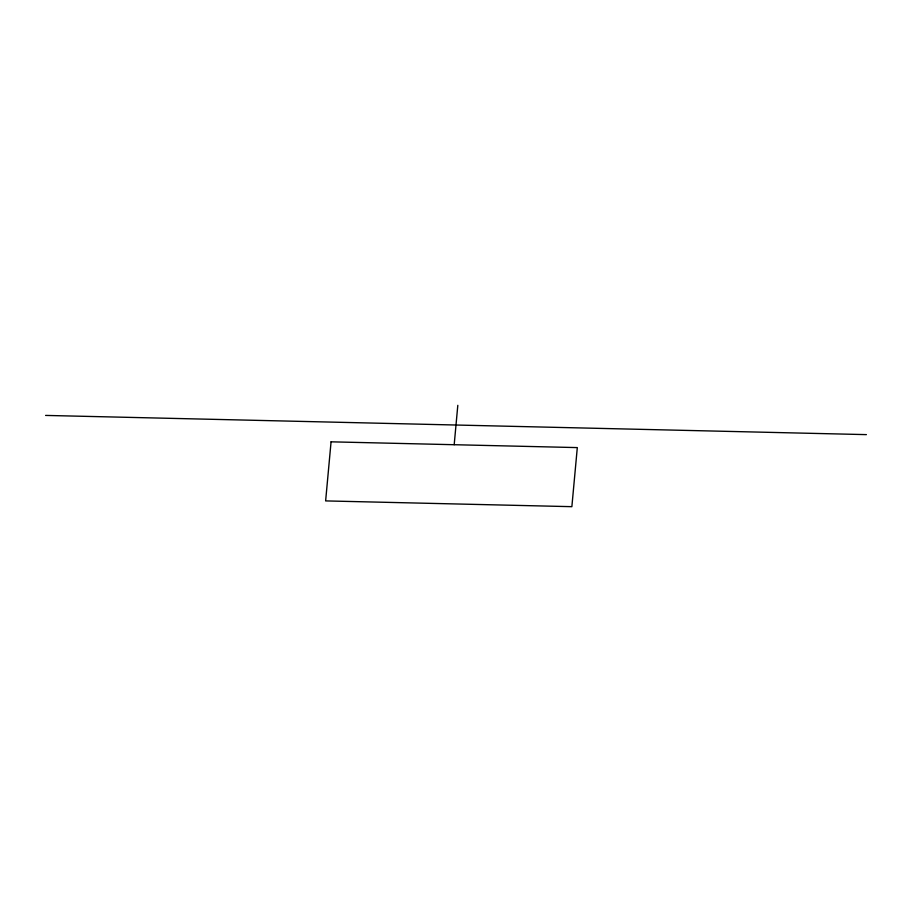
<?xml version="1.0" encoding="UTF-8"?>
<svg xmlns="http://www.w3.org/2000/svg" width="912" height="912" viewBox="0 0 912 912"><rect width="100%" height="100%" fill="white"/><g stroke="black" fill="none" stroke-linecap="round" stroke-linejoin="round"><path stroke-width="1.37" d="M454.187 444.714L457.813 405.327M45.6 415.416L866.4 434.625M331.067 441.83L325.63 500.905L571.87 506.673L577.307 447.598L331.067 441.83"/></g></svg>
